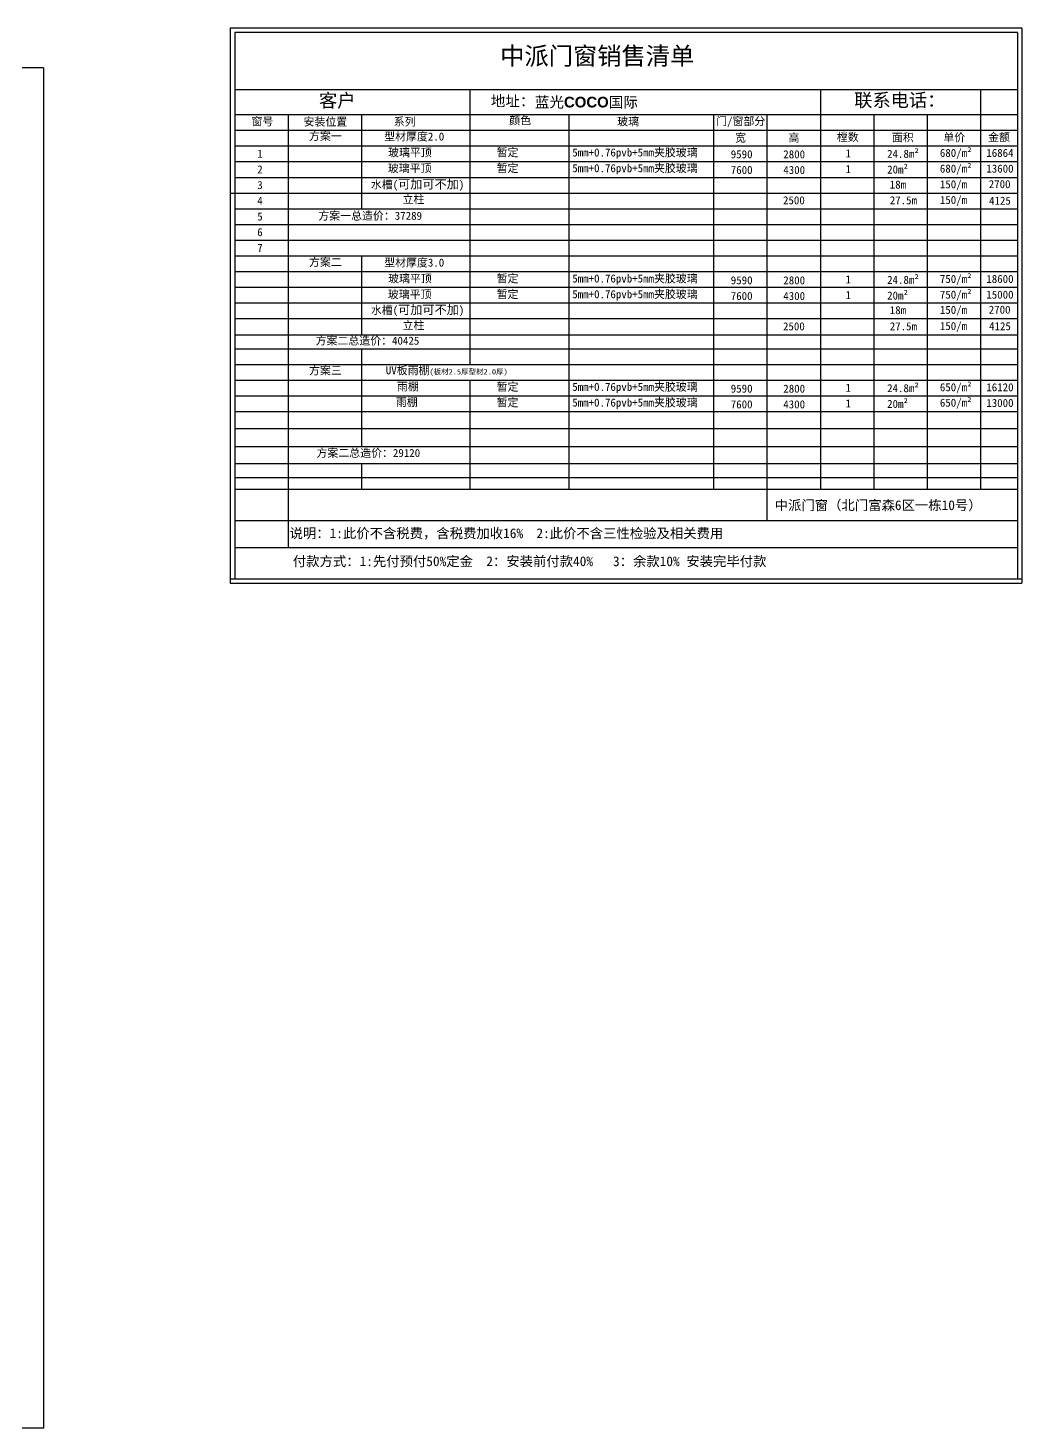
# Model space of a CAD drawing. Header units: inches. Extents: x -138455 to 599497, y -747149 to 13167.
# Drawn here: x 573447 to 584618, y -396114 to -380374 of the extents above; entities that cross this region are included whole.
import ezdxf

# ---------------------------------------------------------------- set-up
doc = ezdxf.new("R2010")
doc.units = ezdxf.units.IN
doc.header["$MEASUREMENT"] = 0
doc.layers.add('0 @ 1', color=7, linetype='Continuous')
doc.styles.add('Annotative', font='arialbd.ttf')

msp = doc.modelspace()

# ---------------------------------------------------------------- linework, layer by layer
for p, q in [((584618.2, -380373.8), (575720, -380373.8)), ((575720, -380373.8), (575720, -386617.3)), ((584568.2, -380423.8), (575770, -380423.8)), ((575770, -380423.8), (575770, -386567.3)), ((584568.2, -380423.8), (584568.2, -386567.3)), ((584618.2, -380373.8), (584618.2, -386617.3)), ((573620.3, -380820.6), (551946.7, -380820.6)), ((573620.3, -380820.6), (573620.3, -396114.5)), ((584568.2, -381067.9), (575770, -381067.9)), ((578413.7, -381067.9), (578413.7, -384158.6)), ((582352.2, -381067.9), (582352.2, -385558.7)), ((584152.2, -381067.9), (584152.2, -382935.4)), ((584152.2, -381067.9), (584152.2, -385558.7)), ((575770, -381347.1), (584568.2, -381347.1)), ((576370, -381347.1), (576370, -382935.4)), ((577194.5, -381347.1), (577194.5, -382406)), ((579523.6, -381347.1), (579523.6, -385558.7)), ((581152.2, -381347.1), (581152.2, -385558.7)), ((581752.2, -381347.1), (581752.2, -385558.7)), ((582952.2, -381347.1), (582952.2, -385558.7)), ((583552.2, -381347.1), (583552.2, -382935.4)), ((575770, -381523.6), (584568.2, -381523.6)), ((575770, -381700.1), (584568.2, -381700.1)), ((575770, -381876.5), (584568.2, -381876.5)), ((575770, -382053), (584568.2, -382053)), ((575720, -382229.5), (584568.2, -382229.5)), ((575770, -382406), (584568.2, -382406)), ((575770, -382582.4), (584568.2, -382582.4)), ((575770, -382758.9), (584568.2, -382758.9)), ((575770, -382935.4), (584568.2, -382935.4)), ((576370, -382935.4), (576370, -383641.3)), ((577194.5, -382935.4), (577194.5, -383823)), ((577194.5, -382940.7), (577194.5, -383293.6)), ((583552.2, -382935.4), (583552.2, -385558.7)), ((575770, -383111.8), (584568.2, -383111.8)), ((575770, -383288.3), (584568.2, -383288.3)), ((575770, -383464.8), (584568.2, -383464.8)), ((575770, -383641.3), (584568.2, -383641.3)), ((576370, -383641.3), (576370, -386215.3)), ((575770, -383823), (584568.2, -383823)), ((575770, -383982.2), (584568.2, -383982.2)), ((577194.5, -383982.2), (577194.5, -384158.6)), ((575770, -384158.6), (584568.2, -384158.6)), ((577194.5, -384158.6), (577194.5, -385079.2)), ((575770, -384335.1), (584568.2, -384335.1)), ((575770, -384335.1), (584568.2, -384335.1)), ((578413.7, -384335.1), (578413.7, -385558.7)), ((575770, -384508.6), (584568.2, -384508.6)), ((575770, -384686.8), (584568.2, -384686.8)), ((575770, -384877.4), (584568.2, -384877.4)), ((575770, -385079.2), (584568.2, -385079.2)), ((575770, -385269.9), (584568.2, -385269.9)), ((577194.5, -385269.9), (577194.5, -385376.6)), ((577194.5, -385269.9), (577194.5, -385558.7)), ((575770, -385425.8), (584568.2, -385425.8)), ((575770, -385558.7), (584568.2, -385558.7)), ((581752.2, -385558.7), (581752.2, -385911.6)), ((575770, -385911.6), (584568.2, -385911.6)), ((575770, -386215.3), (584568.2, -386215.3)), ((575720, -386567.3), (584618.2, -386567.3)), ((575720, -386617.3), (584618.2, -386617.3)), ((573620.3, -396114.5), (551946.7, -396114.5))]:
    msp.add_line(p, q)

# ---------------------------------------------------------------- texts
at = {"layer": '0 @ 1', "style": 'Annotative'}
msp.add_text('蓝光COCO国际', height=120, dxfattribs=at).set_placement((579143, -381267))
at = {"layer": '0 @ 1', "attachment_point": 1, "style": 'Annotative'}
for s, width, insert, char_height in [('{\\fSimSun|b1|i0|c134|p2;中派门窗销售清单}', 2802.276, (578753.2, -380588), 200), ('{\\fSimSun|b1|i0|c134|p2;客户}', 485.592, (576717.7, -381113.6), 150), ('{\\fSimSun|b1|i0|c134|p2;地址：}', 3483.473, (578648, -381134.5), 120), ('{\\fSimSun|b1|i0|c134|p2;联系电话：}', 1409.924, (582733.4, -381109.4), 150), ('{\\fSimSun|b1|i0|c134|p2;窗号}', 485.592, (575958.7, -381379.7), 90), ('{\\fSimSun|b1|i0|c134|p2;安装位置}', 706.927, (576543.6, -381383), 90), ('{\\fSimSun|b1|i0|c134|p2;系列}', 485.592, (577557.9, -381381.9), 90), ('{\\fSimSun|b1|i0|c134|p2;颜色}', 485.592, (578854.6, -381368.2), 90), ('{\\fSimSun|b1|i0|c134|p2;玻璃}', 485.592, (580068.9, -381380), 90), ('{\\fSimSun|b1|i0|c134|p2;门/窗部分}', 603.897, (581180.9, -381377.1), 90), ('{\\fSimSun|b1|i0|c134|p2;方案一}', 921.091, (576604.9, -381544.7), 90), ('{\\fSimSun|b1|i0|c134|p2;型材厚度2.0}', 921.091, (577449.7, -381549.3), 90), ('{\\fSimSun|b1|i0|c134|p2;宽}', 603.897, (581393.8, -381562.7), 90), ('{\\fSimSun|b1|i0|c134|p2;高}', 603.897, (581993.8, -381562.7), 90), ('{\\fSimSun|b1|i0|c134|p2;樘数}', 603.897, (582537.1, -381555.6), 90), ('{\\fSimSun|b1|i0|c134|p2;面积}', 603.897, (583155.6, -381559.5), 90), ('{\\fSimSun|b1|i0|c134|p2;单价}', 603.897, (583733.3, -381559.5), 90), ('{\\fSimSun|b1|i0|c134|p2;金额}', 603.897, (584237.1, -381556.7), 90), ('{\\fSimSun|b1|i0|c134|p2;1}', 485.592, (576023.1, -381742), 90), ('{\\fSimSun|b1|i0|c134|p2;玻璃平顶}', 1380.432, (577493.9, -381728.3), 90), ('{\\fSimSun|b1|i0|c134|p2;暂定}', 1380.432, (578713.1, -381728.3), 90), ('{\\fSimSun|b1|i0|c134|p2;5mm+0.76pvb+5mm夹胶玻璃}', 1688.619, (579563.8, -381728.5), 90), ('{\\fSimSun|b1|i0|c134|p2;9590}', 753.781, (581345, -381748.4), 90), ('{\\fSimSun|b1|i0|c134|p2;2800}', 753.781, (581935.4, -381748.5), 90), ('{\\fSimSun|b1|i0|c134|p2;1}', 753.781, (582634.6, -381738.5), 90), ('{\\fSimSun|b1|i0|c134|p2;24.8m²}', 753.781, (583102.5, -381743.2), 90), ('{\\fSimSun|b1|i0|c134|p2;680/m²}', 753.781, (583695.1, -381733), 90), ('{\\fSimSun|b1|i0|c134|p2;16864}', 753.781, (584217.2, -381733.1), 90), ('{\\fSimSun|b1|i0|c134|p2;2}', 485.592, (576023.1, -381918.5), 90), ('{\\fSimSun|b1|i0|c134|p2;玻璃平顶}', 1380.432, (577491.4, -381905.8), 90), ('{\\fSimSun|b1|i0|c134|p2;暂定}', 1380.432, (578713.1, -381904.8), 90), ('{\\fSimSun|b1|i0|c134|p2;5mm+0.76pvb+5mm夹胶玻璃}', 1688.619, (579563.8, -381904.9), 90), ('{\\fSimSun|b1|i0|c134|p2;7600}', 753.781, (581345, -381924.8), 90), ('{\\fSimSun|b1|i0|c134|p2;4300}', 753.781, (581935.4, -381925), 90), ('{\\fSimSun|b1|i0|c134|p2;1}', 753.781, (582634.6, -381915), 90), ('{\\fSimSun|b1|i0|c134|p2;20m²}', 753.781, (583102.5, -381919.7), 90), ('{\\fSimSun|b1|i0|c134|p2;680/m²}', 753.781, (583695.1, -381909.4), 90), ('{\\fSimSun|b1|i0|c134|p2;13600}', 753.781, (584217.2, -381909.6), 90), ('{\\fSimSun|b1|i0|c134|p2;3}', 485.592, (576023.1, -382094.9), 90), ('{\\fSimSun|b1|i0|c134|p2;水槽(\\H1.11111x;可加可不加\\H0.9x;)}', 1345.536, (577299.9, -382079.3), 90), ('{\\fSimSun|b1|i0|c134|p2;18m}', 753.781, (583132.1, -382089.5), 90), ('{\\fSimSun|b1|i0|c134|p2;150/m}', 753.781, (583695.1, -382085.9), 90), ('{\\fSimSun|b1|i0|c134|p2;2700}', 753.781, (584244.5, -382084.2), 90), ('{\\fSimSun|b1|i0|c134|p2;4}', 485.592, (576023.1, -382271.4), 90), ('{\\fSimSun|b1|i0|c134|p2;立柱}', 921.091, (577656.7, -382254.8), 90), ('{\\fSimSun|b1|i0|c134|p2;2500}', 753.781, (581932.1, -382266), 90), ('{\\fSimSun|b1|i0|c134|p2;27.5m}', 753.781, (583132.1, -382266), 90), ('{\\fSimSun|b1|i0|c134|p2;150/m}', 753.781, (583695.1, -382262.4), 90), ('{\\fSimSun|b1|i0|c134|p2;4125}', 753.781, (584248.3, -382270.2), 90), ('{\\fSimSun|b1|i0|c134|p2;5}', 485.592, (576023.1, -382447.9), 90), ('{\\fSimSun|b1|i0|c134|p2;方案一总造价：37289}', 1581.824, (576709.4, -382440.1), 90), ('{\\fSimSun|b1|i0|c134|p2;6}', 485.592, (576023.1, -382624.4), 90), ('{\\fSimSun|b1|i0|c134|p2;7}', 485.592, (576023.1, -382800.8), 90), ('{\\fSimSun|b1|i0|c134|p2;方案二}', 921.091, (576604.9, -382961.8), 90), ('{\\fSimSun|b1|i0|c134|p2;型材厚度3.0}', 921.091, (577449.7, -382966.4), 90), ('{\\fSimSun|b1|i0|c134|p2;玻璃平顶}', 1380.432, (577493.9, -383145.4), 90), ('{\\fSimSun|b1|i0|c134|p2;暂定}', 1380.432, (578713.1, -383145.4), 90), ('{\\fSimSun|b1|i0|c134|p2;5mm+0.76pvb+5mm夹胶玻璃}', 1688.619, (579563.8, -383145.5), 90), ('{\\fSimSun|b1|i0|c134|p2;9590}', 753.781, (581345, -383165.4), 90), ('{\\fSimSun|b1|i0|c134|p2;2800}', 753.781, (581935.4, -383165.6), 90), ('{\\fSimSun|b1|i0|c134|p2;1}', 753.781, (582634.6, -383155.6), 90), ('{\\fSimSun|b1|i0|c134|p2;24.8m²}', 753.781, (583102.5, -383160.3), 90), ('{\\fSimSun|b1|i0|c134|p2;750/m²}', 753.781, (583695.1, -383150), 90), ('{\\fSimSun|b1|i0|c134|p2;18600}', 753.781, (584217.2, -383150.2), 90), ('{\\fSimSun|b1|i0|c134|p2;玻璃平顶}', 1380.432, (577491.4, -383322.8), 90), ('{\\fSimSun|b1|i0|c134|p2;暂定}', 1380.432, (578713.1, -383321.9), 90), ('{\\fSimSun|b1|i0|c134|p2;5mm+0.76pvb+5mm夹胶玻璃}', 1688.619, (579563.8, -383322), 90), ('{\\fSimSun|b1|i0|c134|p2;7600}', 753.781, (581345, -383341.9), 90), ('{\\fSimSun|b1|i0|c134|p2;4300}', 753.781, (581935.4, -383342.1), 90), ('{\\fSimSun|b1|i0|c134|p2;1}', 753.781, (582634.6, -383332.1), 90), ('{\\fSimSun|b1|i0|c134|p2;20m²}', 753.781, (583102.5, -383336.7), 90), ('{\\fSimSun|b1|i0|c134|p2;750/m²}', 753.781, (583695.1, -383326.5), 90), ('{\\fSimSun|b1|i0|c134|p2;15000}', 753.781, (584217.2, -383326.6), 90), ('{\\fSimSun|b1|i0|c134|p2;水槽(\\H1.11111x;可加可不加\\H0.9x;)}', 1345.536, (577299.9, -383491.1), 90), ('{\\fSimSun|b1|i0|c134|p2;18m}', 753.781, (583132.1, -383501.2), 90), ('{\\fSimSun|b1|i0|c134|p2;150/m}', 753.781, (583695.1, -383497.7), 90), ('{\\fSimSun|b1|i0|c134|p2;2700}', 753.781, (584244.5, -383496), 90), ('{\\fSimSun|b1|i0|c134|p2;立柱}', 921.091, (577656.7, -383671.8), 90), ('{\\fSimSun|b1|i0|c134|p2;2500}', 753.781, (581932.1, -383683), 90), ('{\\fSimSun|b1|i0|c134|p2;27.5m}', 753.781, (583132.1, -383683), 90), ('{\\fSimSun|b1|i0|c134|p2;150/m}', 753.781, (583695.1, -383679.4), 90), ('{\\fSimSun|b1|i0|c134|p2;4125}', 753.781, (584248.3, -383681.9), 90), ('{\\fSimSun|b1|i0|c134|p2;方案二总造价：40425}', 1581.824, (576678.7, -383844.2), 90), ('{\\fSimSun|b1|i0|c134|p2;方案三}', 921.091, (576604.9, -384179.8), 90), ('{\\fSimSun|b1|i0|c134|p2;UV板雨棚\\H0.66667x;(板材2.5厚型材2.0厚)}', 1591.177, (577468.2, -384178.6), 90), ('{\\fSimSun|b1|i0|c134|p2;雨棚}', 1380.432, (577592.8, -384359.4), 90), ('{\\fSimSun|b1|i0|c134|p2;暂定}', 1380.432, (578713.1, -384363.4), 90), ('{\\fSimSun|b1|i0|c134|p2;5mm+0.76pvb+5mm夹胶玻璃}', 1688.619, (579563.8, -384363.5), 90), ('{\\fSimSun|b1|i0|c134|p2;9590}', 753.781, (581345, -384383.4), 90), ('{\\fSimSun|b1|i0|c134|p2;2800}', 753.781, (581935.4, -384383.6), 90), ('{\\fSimSun|b1|i0|c134|p2;1}', 753.781, (582634.6, -384373.6), 90), ('{\\fSimSun|b1|i0|c134|p2;24.8m²}', 753.781, (583102.5, -384378.2), 90), ('{\\fSimSun|b1|i0|c134|p2;650/m²}', 753.781, (583695.1, -384368), 90), ('{\\fSimSun|b1|i0|c134|p2;16120}', 753.781, (584217.2, -384368.1), 90), ('{\\fSimSun|b1|i0|c134|p2;雨棚}', 1380.432, (577580.4, -384534.9), 90), ('{\\fSimSun|b1|i0|c134|p2;暂定}', 1380.432, (578713.1, -384539.8), 90), ('{\\fSimSun|b1|i0|c134|p2;5mm+0.76pvb+5mm夹胶玻璃}', 1688.619, (579563.8, -384540), 90), ('{\\fSimSun|b1|i0|c134|p2;20m²}', 753.781, (583102.5, -384554.7), 90), ('{\\fSimSun|b1|i0|c134|p2;650/m²}', 753.781, (583695.1, -384541.4), 90), ('{\\fSimSun|b1|i0|c134|p2;7600}', 753.781, (581345, -384559.9), 90), ('{\\fSimSun|b1|i0|c134|p2;4300}', 753.781, (581935.4, -384560.1), 90), ('{\\fSimSun|b1|i0|c134|p2;1}', 753.781, (582634.6, -384550), 90), ('{\\fSimSun|b1|i0|c134|p2;13000}', 753.781, (584217.2, -384544.6), 90), ('{\\fSimSun|b1|i0|c134|p2;方案二总造价：29120}', 1581.824, (576688.5, -385106.9), 90), ('{\\fSimSun|b1|i0|c134|p2;中派门窗（北门富森6区一栋10号）}', 2734.804, (581839.4, -385684.3), 110), ('{\\fSimSun|b1|i0|c134|p2;说明：1:此价不含税费，含税费加收16%  2:此价不含三性检验及相关费用}', 6113.097, (576386.3, -385999.4), 110), ('{\\fSimSun|b1|i0|c134|p2;付款方式：1:先付预付50%定金  2：安装前付款40%   3：余款10% 安装完毕付款}', 6510.182, (576422.9, -386314.4), 110)]:
    msp.add_mtext_dynamic_manual_height_columns(s, width=width, gutter_width=903.5, heights=[0], dxfattribs=dict(at, insert=insert, char_height=char_height))

doc.saveas('drawing.dxf')
